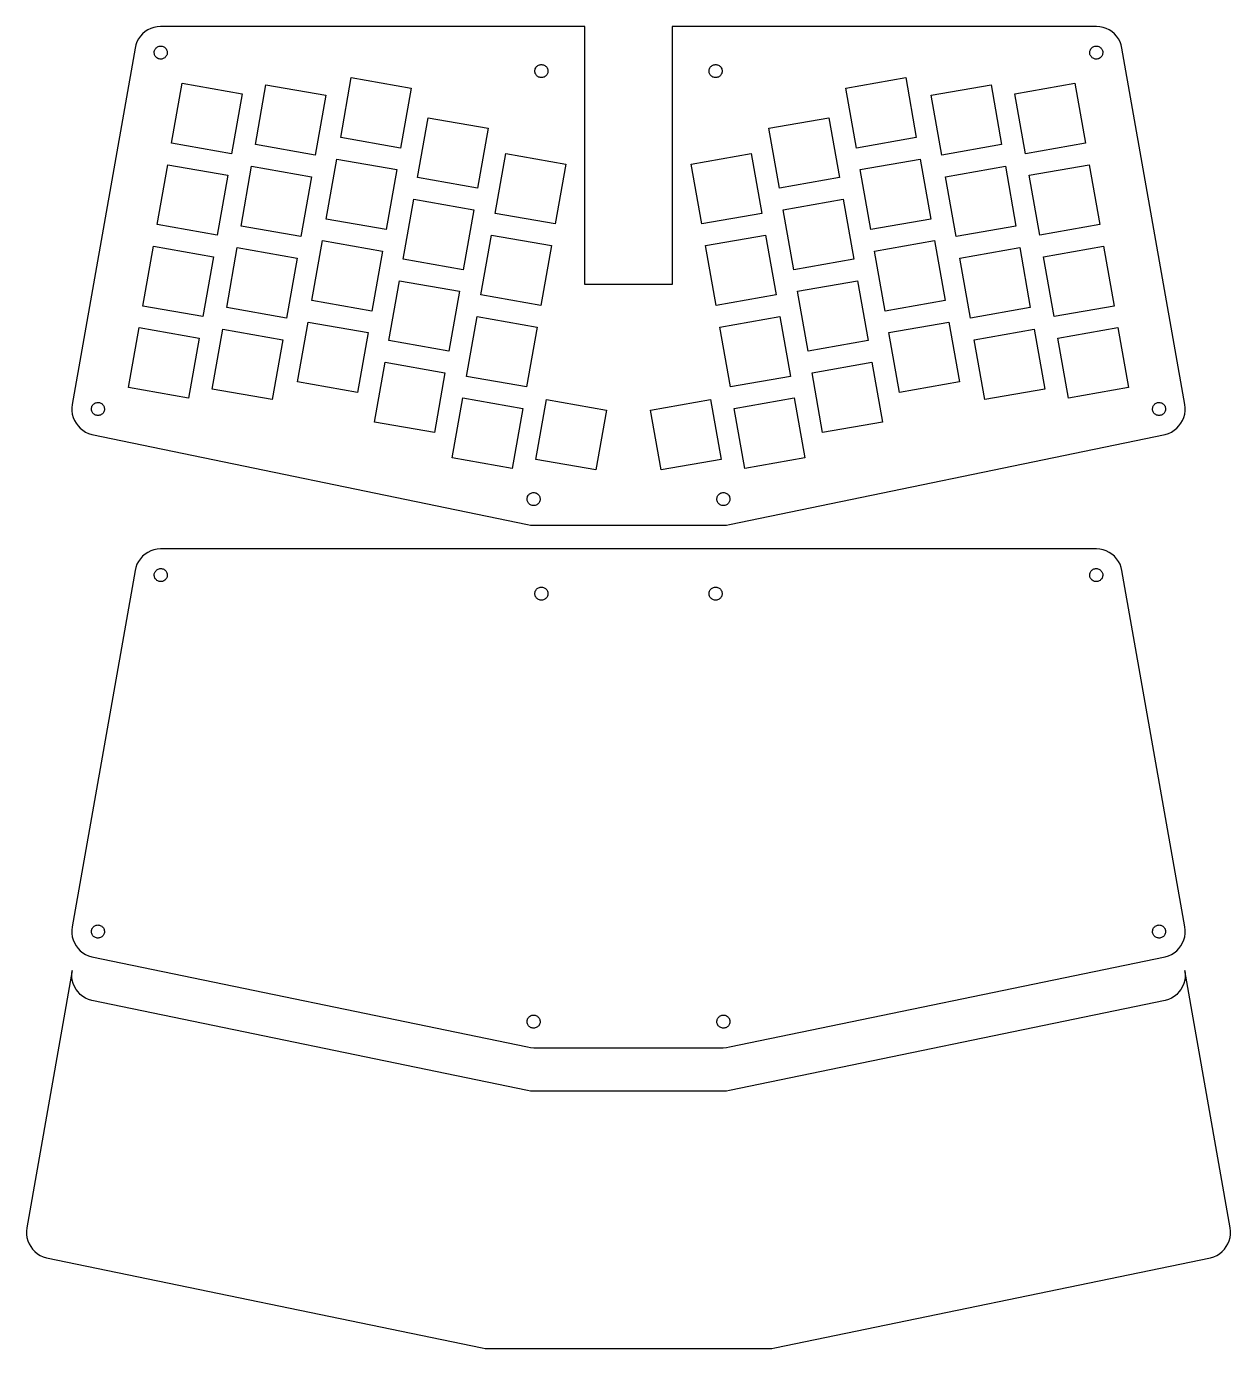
# Model space of a CAD drawing. Header units: metres. Extents: x -138 to 408, y -75 to 228.
# Drawn here: x -138.2 to 138.2, y -75.4 to 228.3 of the extents above; entities that cross this region are included whole.
import ezdxf

# ---------------------------------------------------------------- set-up
doc = ezdxf.new("R2010")
doc.units = ezdxf.units.M

msp = doc.modelspace()

# ---------------------------------------------------------------- linework, layer by layer
for p, q in [((-109.692, 227.803), (-110.37, 227.473)), ((-108.979, 228.046), (-109.692, 227.803)), ((-108.241, 228.198), (-108.979, 228.046)), ((-107.49, 228.256), (-108.241, 228.198)), ((-10, 228.256), (-107.49, 228.256)), ((-10, 169), (-10, 228.256)), ((107.49, 228.256), (10, 228.256)), ((10, 228.256), (10, 169)), ((108.241, 228.198), (107.49, 228.256)), ((108.979, 228.046), (108.241, 228.198)), ((109.692, 227.803), (108.979, 228.046)), ((110.37, 227.473), (109.692, 227.803)), ((-112.87, 224.735), (-113.138, 224.03)), ((-112.516, 225.4), (-112.87, 224.735)), ((-112.082, 226.016), (-112.516, 225.4)), ((-111.574, 226.572), (-112.082, 226.016)), ((-111, 227.061), (-111.574, 226.572)), ((-110.37, 227.473), (-111, 227.061)), ((111, 227.061), (110.37, 227.473)), ((111.574, 226.572), (111, 227.061)), ((112.082, 226.016), (111.574, 226.572)), ((112.516, 225.4), (112.082, 226.016)), ((112.87, 224.735), (112.516, 225.4)), ((113.138, 224.03), (112.87, 224.735)), ((-113.315, 223.298), (-127.747, 141.447)), ((-113.138, 224.03), (-113.315, 223.298)), ((-108.904, 222.329), (-108.883, 222.517)), ((-108.901, 222.141), (-108.904, 222.329)), ((-108.875, 221.955), (-108.901, 222.141)), ((-108.883, 222.517), (-108.839, 222.7)), ((-108.826, 221.773), (-108.875, 221.955)), ((-108.839, 222.7), (-108.772, 222.876)), ((-108.754, 221.599), (-108.826, 221.773)), ((-108.772, 222.876), (-108.684, 223.042)), ((-108.684, 223.042), (-108.575, 223.196)), ((-108.575, 223.196), (-108.448, 223.335)), ((-108.448, 223.335), (-108.304, 223.457)), ((-108.304, 223.457), (-108.147, 223.56)), ((-108.147, 223.56), (-107.978, 223.643)), ((-107.978, 223.643), (-107.799, 223.704)), ((-107.799, 223.704), (-107.615, 223.742)), ((-107.615, 223.742), (-107.427, 223.756)), ((-107.427, 223.756), (-107.239, 223.747)), ((-107.239, 223.747), (-107.053, 223.714)), ((-107.053, 223.714), (-106.873, 223.658)), ((-106.873, 223.658), (-106.702, 223.581)), ((-106.702, 223.581), (-106.541, 223.482)), ((-106.541, 223.482), (-106.394, 223.364)), ((-106.394, 223.364), (-106.264, 223.228)), ((-106.264, 223.228), (-106.151, 223.077)), ((-106.151, 223.077), (-106.058, 222.914)), ((-106.058, 222.914), (-105.986, 222.74)), ((-105.973, 221.813), (-106.04, 221.637)), ((-105.986, 222.74), (-105.937, 222.558)), ((-105.929, 221.996), (-105.973, 221.813)), ((-105.937, 222.558), (-105.91, 222.371)), ((-105.908, 222.183), (-105.929, 221.996)), ((-105.91, 222.371), (-105.908, 222.183)), ((105.908, 222.183), (105.91, 222.371)), ((105.929, 221.996), (105.908, 222.183)), ((105.91, 222.371), (105.937, 222.558)), ((105.973, 221.813), (105.929, 221.996)), ((105.937, 222.558), (105.986, 222.74)), ((106.04, 221.637), (105.973, 221.813)), ((105.986, 222.74), (106.058, 222.914)), ((106.058, 222.914), (106.151, 223.077)), ((106.151, 223.077), (106.264, 223.228)), ((106.264, 223.228), (106.394, 223.364)), ((106.394, 223.364), (106.541, 223.482)), ((106.541, 223.482), (106.702, 223.581)), ((106.702, 223.581), (106.873, 223.658)), ((106.873, 223.658), (107.053, 223.714)), ((107.053, 223.714), (107.239, 223.747)), ((107.239, 223.747), (107.427, 223.756)), ((107.427, 223.756), (107.615, 223.742)), ((107.615, 223.742), (107.799, 223.704)), ((107.799, 223.704), (107.978, 223.643)), ((107.978, 223.643), (108.147, 223.56)), ((108.147, 223.56), (108.304, 223.457)), ((108.304, 223.457), (108.448, 223.335)), ((108.448, 223.335), (108.575, 223.196)), ((108.575, 223.196), (108.684, 223.042)), ((108.684, 223.042), (108.772, 222.876)), ((108.826, 221.773), (108.754, 221.599)), ((108.772, 222.876), (108.839, 222.7)), ((108.875, 221.955), (108.826, 221.773)), ((108.839, 222.7), (108.883, 222.517)), ((108.901, 222.141), (108.875, 221.955)), ((108.883, 222.517), (108.904, 222.329)), ((108.904, 222.329), (108.901, 222.141)), ((113.315, 223.298), (113.138, 224.03)), ((127.747, 141.447), (113.315, 223.298)), ((-108.661, 221.435), (-108.754, 221.599)), ((-108.548, 221.284), (-108.661, 221.435)), ((-108.417, 221.148), (-108.548, 221.284)), ((-108.271, 221.03), (-108.417, 221.148)), ((-108.11, 220.932), (-108.271, 221.03)), ((-107.939, 220.854), (-108.11, 220.932)), ((-107.759, 220.798), (-107.939, 220.854)), ((-107.573, 220.766), (-107.759, 220.798)), ((-107.385, 220.756), (-107.573, 220.766)), ((-107.197, 220.771), (-107.385, 220.756)), ((-107.013, 220.809), (-107.197, 220.771)), ((-106.834, 220.869), (-107.013, 220.809)), ((-106.665, 220.952), (-106.834, 220.869)), ((-106.507, 221.055), (-106.665, 220.952)), ((-106.364, 221.177), (-106.507, 221.055)), ((-106.237, 221.316), (-106.364, 221.177)), ((-106.128, 221.47), (-106.237, 221.316)), ((-106.04, 221.637), (-106.128, 221.47)), ((-21.3947, 218.552), (-21.3145, 218.723)), ((-21.3145, 218.723), (-21.2135, 218.882)), ((-21.2135, 218.882), (-21.0934, 219.027)), ((-21.0934, 219.027), (-20.9561, 219.156)), ((-20.9561, 219.156), (-20.8037, 219.266)), ((-20.8037, 219.266), (-20.6387, 219.357)), ((-20.6387, 219.357), (-20.4635, 219.427)), ((-20.4635, 219.427), (-20.2811, 219.473)), ((-20.2811, 219.473), (-20.0942, 219.497)), ((-20.0942, 219.497), (-19.9058, 219.497)), ((-19.9058, 219.497), (-19.7189, 219.473)), ((-19.7189, 219.473), (-19.5365, 219.427)), ((-19.5365, 219.427), (-19.3613, 219.357)), ((-19.3613, 219.357), (-19.1963, 219.266)), ((-19.1963, 219.266), (-19.0439, 219.156)), ((-19.0439, 219.156), (-18.9065, 219.027)), ((-18.9065, 219.027), (-18.7865, 218.882)), ((-18.7865, 218.882), (-18.6855, 218.723)), ((-18.6855, 218.723), (-18.6053, 218.552)), ((18.6053, 218.552), (18.6855, 218.723)), ((18.6855, 218.723), (18.7865, 218.882)), ((18.7865, 218.882), (18.9065, 219.027)), ((18.9065, 219.027), (19.0439, 219.156)), ((19.0439, 219.156), (19.1963, 219.266)), ((19.1963, 219.266), (19.3613, 219.357)), ((19.3613, 219.357), (19.5365, 219.427)), ((19.5365, 219.427), (19.7189, 219.473)), ((19.7189, 219.473), (19.9058, 219.497)), ((19.9058, 219.497), (20.0942, 219.497)), ((20.0942, 219.497), (20.2811, 219.473)), ((20.2811, 219.473), (20.4635, 219.427)), ((20.4635, 219.427), (20.6387, 219.357)), ((20.6387, 219.357), (20.8037, 219.266)), ((20.8037, 219.266), (20.9561, 219.156)), ((20.9561, 219.156), (21.0934, 219.027)), ((21.0934, 219.027), (21.2135, 218.882)), ((21.2135, 218.882), (21.3145, 218.723)), ((21.3145, 218.723), (21.3947, 218.552)), ((106.128, 221.47), (106.04, 221.637)), ((106.237, 221.316), (106.128, 221.47)), ((106.364, 221.177), (106.237, 221.316)), ((106.507, 221.055), (106.364, 221.177)), ((106.665, 220.952), (106.507, 221.055)), ((106.834, 220.869), (106.665, 220.952)), ((107.013, 220.809), (106.834, 220.869)), ((107.197, 220.771), (107.013, 220.809)), ((107.385, 220.756), (107.197, 220.771)), ((107.573, 220.766), (107.385, 220.756)), ((107.759, 220.798), (107.573, 220.766)), ((107.939, 220.854), (107.759, 220.798)), ((108.11, 220.932), (107.939, 220.854)), ((108.271, 221.03), (108.11, 220.932)), ((108.417, 221.148), (108.271, 221.03)), ((108.548, 221.284), (108.417, 221.148)), ((108.661, 221.435), (108.548, 221.284)), ((108.754, 221.599), (108.661, 221.435)), ((-66.0945, 202.744), (-63.6687, 216.502)), ((-63.6687, 216.502), (-49.9109, 214.076)), ((-21.5, 218), (-21.4882, 218.188)), ((-21.4882, 217.812), (-21.5, 218)), ((-21.4882, 218.188), (-21.4529, 218.373)), ((-21.4529, 217.627), (-21.4882, 217.812)), ((-21.4529, 218.373), (-21.3947, 218.552)), ((-21.3947, 217.448), (-21.4529, 217.627)), ((-21.3145, 217.277), (-21.3947, 217.448)), ((-21.2135, 217.118), (-21.3145, 217.277)), ((-21.0934, 216.973), (-21.2135, 217.118)), ((-20.9561, 216.844), (-21.0934, 216.973)), ((-20.8037, 216.734), (-20.9561, 216.844)), ((-20.6387, 216.643), (-20.8037, 216.734)), ((-20.4635, 216.573), (-20.6387, 216.643)), ((-20.2811, 216.527), (-20.4635, 216.573)), ((-20.0942, 216.503), (-20.2811, 216.527)), ((-19.9058, 216.503), (-20.0942, 216.503)), ((-19.7189, 216.527), (-19.9058, 216.503)), ((-19.5365, 216.573), (-19.7189, 216.527)), ((-19.3613, 216.643), (-19.5365, 216.573)), ((-19.1963, 216.734), (-19.3613, 216.643)), ((-19.0439, 216.844), (-19.1963, 216.734)), ((-18.9065, 216.973), (-19.0439, 216.844)), ((-18.7865, 217.118), (-18.9065, 216.973)), ((-18.6855, 217.277), (-18.7865, 217.118)), ((-18.6053, 217.448), (-18.6855, 217.277)), ((-18.6053, 218.552), (-18.5471, 218.373)), ((-18.5471, 217.627), (-18.6053, 217.448)), ((-18.5471, 218.373), (-18.5118, 218.188)), ((-18.5118, 217.812), (-18.5471, 217.627)), ((-18.5118, 218.188), (-18.5, 218)), ((-18.5, 218), (-18.5118, 217.812)), ((18.5, 218), (18.5118, 218.188)), ((18.5118, 217.812), (18.5, 218)), ((18.5118, 218.188), (18.5471, 218.373)), ((18.5471, 217.627), (18.5118, 217.812)), ((18.5471, 218.373), (18.6053, 218.552)), ((18.6053, 217.448), (18.5471, 217.627)), ((18.6855, 217.277), (18.6053, 217.448)), ((18.7865, 217.118), (18.6855, 217.277)), ((18.9065, 216.973), (18.7865, 217.118)), ((19.0439, 216.844), (18.9065, 216.973)), ((19.1963, 216.734), (19.0439, 216.844)), ((19.3613, 216.643), (19.1963, 216.734)), ((19.5365, 216.573), (19.3613, 216.643)), ((19.7189, 216.527), (19.5365, 216.573)), ((19.9058, 216.503), (19.7189, 216.527)), ((20.0942, 216.503), (19.9058, 216.503)), ((20.2811, 216.527), (20.0942, 216.503)), ((20.4635, 216.573), (20.2811, 216.527)), ((20.6387, 216.643), (20.4635, 216.573)), ((20.8037, 216.734), (20.6387, 216.643)), ((20.9561, 216.844), (20.8037, 216.734)), ((21.0934, 216.973), (20.9561, 216.844)), ((21.2135, 217.118), (21.0934, 216.973)), ((21.3145, 217.277), (21.2135, 217.118)), ((21.3947, 217.448), (21.3145, 217.277)), ((21.3947, 218.552), (21.4529, 218.373)), ((21.4529, 217.627), (21.3947, 217.448)), ((21.4529, 218.373), (21.4882, 218.188)), ((21.4882, 217.812), (21.4529, 217.627)), ((21.4882, 218.188), (21.5, 218)), ((21.5, 218), (21.4882, 217.812)), ((49.9109, 214.076), (63.6687, 216.502)), ((63.6687, 216.502), (66.0945, 202.744)), ((-104.906, 201.464), (-102.481, 215.222)), ((-102.481, 215.222), (-88.7228, 212.796)), ((-88.7228, 212.796), (-91.1487, 199.038)), ((-85.6741, 201.119), (-83.2483, 214.877)), ((-83.2483, 214.877), (-69.4905, 212.451)), ((-49.9109, 214.076), (-52.3368, 200.318)), ((52.3368, 200.318), (49.9109, 214.076)), ((69.4905, 212.451), (83.2483, 214.877)), ((83.2483, 214.877), (85.6741, 201.119)), ((88.7228, 212.796), (102.481, 215.222)), ((91.1487, 199.038), (88.7228, 212.796)), ((102.481, 215.222), (104.906, 201.464)), ((-69.4905, 212.451), (-71.9164, 198.694)), ((71.9164, 198.694), (69.4905, 212.451)), ((-48.4251, 193.536), (-45.9992, 207.294)), ((-45.9992, 207.294), (-32.2415, 204.868)), ((32.2415, 204.868), (45.9992, 207.294)), ((45.9992, 207.294), (48.4251, 193.536)), ((-32.2415, 204.868), (-34.6673, 191.11)), ((34.6673, 191.11), (32.2415, 204.868)), ((-91.1487, 199.038), (-104.906, 201.464)), ((-71.9164, 198.694), (-85.6741, 201.119)), ((-52.3368, 200.318), (-66.0945, 202.744)), ((66.0945, 202.744), (52.3368, 200.318)), ((85.6741, 201.119), (71.9164, 198.694)), ((104.906, 201.464), (91.1487, 199.038)), ((-69.3938, 184.033), (-66.968, 197.791)), ((-66.968, 197.791), (-53.2103, 195.365)), ((-30.582, 185.313), (-28.1561, 199.07)), ((-28.1561, 199.07), (-14.3984, 196.644)), ((14.3984, 196.644), (28.1561, 199.07)), ((28.1561, 199.07), (30.582, 185.313)), ((53.2103, 195.365), (66.968, 197.791)), ((66.968, 197.791), (69.3938, 184.033)), ((-108.206, 182.753), (-105.78, 196.511)), ((-105.78, 196.511), (-92.0221, 194.085)), ((-88.9734, 182.408), (-86.5476, 196.166)), ((-86.5476, 196.166), (-72.7898, 193.74)), ((-53.2103, 195.365), (-55.6361, 181.607)), ((-14.3984, 196.644), (-16.8242, 182.887)), ((16.8242, 182.887), (14.3984, 196.644)), ((55.6361, 181.607), (53.2103, 195.365)), ((72.7898, 193.74), (86.5476, 196.166)), ((86.5476, 196.166), (88.9734, 182.408)), ((92.0221, 194.085), (105.78, 196.511)), ((105.78, 196.511), (108.206, 182.753)), ((-92.0221, 194.085), (-94.448, 180.327)), ((-72.7898, 193.74), (-75.2157, 179.982)), ((-34.6673, 191.11), (-48.4251, 193.536)), ((48.4251, 193.536), (34.6673, 191.11)), ((75.2157, 179.982), (72.7898, 193.74)), ((94.448, 180.327), (92.0221, 194.085)), ((-51.7244, 174.825), (-49.2985, 188.582)), ((-49.2985, 188.582), (-35.5408, 186.156)), ((35.5408, 186.156), (49.2985, 188.582)), ((49.2985, 188.582), (51.7244, 174.825)), ((-35.5408, 186.156), (-37.9667, 172.399)), ((-16.8242, 182.887), (-30.582, 185.313)), ((30.582, 185.313), (16.8242, 182.887)), ((37.9667, 172.399), (35.5408, 186.156)), ((-94.448, 180.327), (-108.206, 182.753)), ((-75.2157, 179.982), (-88.9734, 182.408)), ((-55.6361, 181.607), (-69.3938, 184.033)), ((69.3938, 184.033), (55.6361, 181.607)), ((88.9734, 182.408), (75.2157, 179.982)), ((108.206, 182.753), (94.448, 180.327)), ((-33.8813, 166.601), (-31.4554, 180.359)), ((-31.4554, 180.359), (-17.6977, 177.933)), ((17.6977, 177.933), (31.4554, 180.359)), ((31.4554, 180.359), (33.8813, 166.601)), ((-111.505, 164.042), (-109.079, 177.799)), ((-109.079, 177.799), (-95.3214, 175.373)), ((-92.2728, 163.697), (-89.8469, 177.454)), ((-89.8469, 177.454), (-76.0892, 175.029)), ((-72.6932, 165.321), (-70.2673, 179.079)), ((-70.2673, 179.079), (-56.5096, 176.653)), ((-56.5096, 176.653), (-58.9354, 162.896)), ((-17.6977, 177.933), (-20.1236, 164.175)), ((20.1236, 164.175), (17.6977, 177.933)), ((56.5096, 176.653), (70.2673, 179.079)), ((58.9354, 162.896), (56.5096, 176.653)), ((70.2673, 179.079), (72.6932, 165.321)), ((76.0892, 175.029), (89.8469, 177.454)), ((89.8469, 177.454), (92.2728, 163.697)), ((95.3214, 175.373), (109.079, 177.799)), ((109.079, 177.799), (111.505, 164.042)), ((-95.3214, 175.373), (-97.7473, 161.616)), ((-76.0892, 175.029), (-78.515, 161.271)), ((-37.9667, 172.399), (-51.7244, 174.825)), ((51.7244, 174.825), (37.9667, 172.399)), ((78.515, 161.271), (76.0892, 175.029)), ((97.7473, 161.616), (95.3214, 175.373)), ((-55.0237, 156.113), (-52.5978, 169.871)), ((-52.5978, 169.871), (-38.8401, 167.445)), ((-38.8401, 167.445), (-41.266, 153.687)), ((10, 169), (-10, 169)), ((38.8401, 167.445), (52.5978, 169.871)), ((41.266, 153.687), (38.8401, 167.445)), ((52.5978, 169.871), (55.0237, 156.113)), ((-97.7473, 161.616), (-111.505, 164.042)), ((-58.9354, 162.896), (-72.6932, 165.321)), ((-20.1236, 164.175), (-33.8813, 166.601)), ((33.8813, 166.601), (20.1236, 164.175)), ((72.6932, 165.321), (58.9354, 162.896)), ((111.505, 164.042), (97.7473, 161.616)), ((-78.515, 161.271), (-92.2728, 163.697)), ((-37.1806, 147.89), (-34.7547, 161.648)), ((-34.7547, 161.648), (-20.997, 159.222)), ((20.997, 159.222), (34.7547, 161.648)), ((34.7547, 161.648), (37.1806, 147.89)), ((92.2728, 163.697), (78.515, 161.271)), ((-114.804, 145.33), (-112.378, 159.088)), ((-112.378, 159.088), (-98.6208, 156.662)), ((-95.5721, 144.985), (-93.1462, 158.743)), ((-93.1462, 158.743), (-79.3885, 156.317)), ((-75.9925, 146.61), (-73.5666, 160.368)), ((-73.5666, 160.368), (-59.8089, 157.942)), ((-59.8089, 157.942), (-62.2347, 144.184)), ((-20.997, 159.222), (-23.4229, 145.464)), ((23.4229, 145.464), (20.997, 159.222)), ((59.8089, 157.942), (73.5666, 160.368)), ((62.2347, 144.184), (59.8089, 157.942)), ((73.5666, 160.368), (75.9925, 146.61)), ((79.3885, 156.317), (93.1462, 158.743)), ((93.1462, 158.743), (95.5721, 144.985)), ((98.6208, 156.662), (112.378, 159.088)), ((112.378, 159.088), (114.804, 145.33)), ((-98.6208, 156.662), (-101.047, 142.904)), ((-79.3885, 156.317), (-81.8143, 142.56)), ((-41.266, 153.687), (-55.0237, 156.113)), ((55.0237, 156.113), (41.266, 153.687)), ((81.8143, 142.56), (79.3885, 156.317)), ((101.047, 142.904), (98.6208, 156.662)), ((-58.323, 137.402), (-55.8972, 151.16)), ((-55.8972, 151.16), (-42.1394, 148.734)), ((42.1394, 148.734), (55.8972, 151.16)), ((55.8972, 151.16), (58.323, 137.402)), ((-62.2347, 144.184), (-75.9925, 146.61)), ((-42.1394, 148.734), (-44.5653, 134.976)), ((-23.4229, 145.464), (-37.1806, 147.89)), ((37.1806, 147.89), (23.4229, 145.464)), ((44.5653, 134.976), (42.1394, 148.734)), ((75.9925, 146.61), (62.2347, 144.184)), ((-101.047, 142.904), (-114.804, 145.33)), ((-81.8143, 142.56), (-95.5721, 144.985)), ((-40.4799, 129.179), (-38.054, 142.936)), ((-38.054, 142.936), (-24.2963, 140.51)), ((24.2963, 140.51), (38.054, 142.936)), ((38.054, 142.936), (40.4799, 129.179)), ((95.5721, 144.985), (81.8143, 142.56)), ((114.804, 145.33), (101.047, 142.904)), ((-127.747, 141.447), (-127.831, 140.698)), ((-127.831, 140.698), (-127.821, 139.945)), ((-127.821, 139.945), (-127.716, 139.198)), ((-123.337, 140.478), (-123.316, 140.665)), ((-123.334, 140.29), (-123.337, 140.478)), ((-123.308, 140.103), (-123.334, 140.29)), ((-123.316, 140.665), (-123.271, 140.848)), ((-123.258, 139.922), (-123.308, 140.103)), ((-123.271, 140.848), (-123.205, 141.025)), ((-123.187, 139.747), (-123.258, 139.922)), ((-123.205, 141.025), (-123.116, 141.191)), ((-123.094, 139.584), (-123.187, 139.747)), ((-123.116, 141.191), (-123.007, 141.345)), ((-123.007, 141.345), (-122.88, 141.484)), ((-122.88, 141.484), (-122.737, 141.606)), ((-122.737, 141.606), (-122.579, 141.709)), ((-122.579, 141.709), (-122.41, 141.792)), ((-122.41, 141.792), (-122.232, 141.852)), ((-122.232, 141.852), (-122.047, 141.89)), ((-122.047, 141.89), (-121.859, 141.905)), ((-121.859, 141.905), (-121.671, 141.896)), ((-121.671, 141.896), (-121.486, 141.863)), ((-121.486, 141.863), (-121.306, 141.807)), ((-121.306, 141.807), (-121.134, 141.729)), ((-121.134, 141.729), (-120.974, 141.631)), ((-120.974, 141.631), (-120.827, 141.513)), ((-120.827, 141.513), (-120.696, 141.377)), ((-120.696, 141.377), (-120.583, 141.226)), ((-120.583, 141.226), (-120.49, 141.062)), ((-120.472, 139.785), (-120.561, 139.619)), ((-120.49, 141.062), (-120.419, 140.888)), ((-120.406, 139.961), (-120.472, 139.785)), ((-120.419, 140.888), (-120.369, 140.707)), ((-120.361, 140.144), (-120.406, 139.961)), ((-120.369, 140.707), (-120.343, 140.52)), ((-120.34, 140.332), (-120.361, 140.144)), ((-120.343, 140.52), (-120.34, 140.332)), ((-24.2963, 140.51), (-26.7222, 126.753)), ((-21.2476, 128.834), (-18.8218, 142.591)), ((-18.8218, 142.591), (-5.06401, 140.166)), ((-5.06401, 140.166), (-7.48987, 126.408)), ((5.06401, 140.166), (18.8218, 142.591)), ((7.48987, 126.408), (5.06401, 140.166)), ((18.8218, 142.591), (21.2476, 128.834)), ((26.7222, 126.753), (24.2963, 140.51)), ((120.34, 140.332), (120.343, 140.52)), ((120.361, 140.144), (120.34, 140.332)), ((120.343, 140.52), (120.369, 140.707)), ((120.406, 139.961), (120.361, 140.144)), ((120.369, 140.707), (120.419, 140.888)), ((120.472, 139.785), (120.406, 139.961)), ((120.419, 140.888), (120.49, 141.062)), ((120.561, 139.619), (120.472, 139.785)), ((120.49, 141.062), (120.583, 141.226)), ((120.583, 141.226), (120.696, 141.377)), ((120.696, 141.377), (120.827, 141.513)), ((120.827, 141.513), (120.974, 141.631)), ((120.974, 141.631), (121.134, 141.729)), ((121.134, 141.729), (121.306, 141.807)), ((121.306, 141.807), (121.486, 141.863)), ((121.486, 141.863), (121.671, 141.896)), ((121.671, 141.896), (121.859, 141.905)), ((121.859, 141.905), (122.047, 141.89)), ((122.047, 141.89), (122.232, 141.852)), ((122.232, 141.852), (122.41, 141.792)), ((122.41, 141.792), (122.579, 141.709)), ((122.579, 141.709), (122.737, 141.606)), ((122.737, 141.606), (122.88, 141.484)), ((122.88, 141.484), (123.007, 141.345)), ((123.007, 141.345), (123.116, 141.191)), ((123.187, 139.747), (123.094, 139.584)), ((123.116, 141.191), (123.205, 141.025)), ((123.258, 139.922), (123.187, 139.747)), ((123.205, 141.025), (123.271, 140.848)), ((123.308, 140.103), (123.258, 139.922)), ((123.271, 140.848), (123.316, 140.665)), ((123.334, 140.29), (123.308, 140.103)), ((123.316, 140.665), (123.337, 140.478)), ((123.337, 140.478), (123.334, 140.29)), ((127.716, 139.198), (127.821, 139.945)), ((127.831, 140.698), (127.747, 141.447)), ((127.821, 139.945), (127.831, 140.698)), ((-127.716, 139.198), (-127.518, 138.471)), ((-127.518, 138.471), (-127.231, 137.775)), ((-127.231, 137.775), (-126.859, 137.12)), ((-126.859, 137.12), (-126.408, 136.516)), ((-122.981, 139.433), (-123.094, 139.584)), ((-122.85, 139.297), (-122.981, 139.433)), ((-122.703, 139.179), (-122.85, 139.297)), ((-122.543, 139.08), (-122.703, 139.179)), ((-122.371, 139.003), (-122.543, 139.08)), ((-122.191, 138.947), (-122.371, 139.003)), ((-122.006, 138.914), (-122.191, 138.947)), ((-121.818, 138.905), (-122.006, 138.914)), ((-121.63, 138.92), (-121.818, 138.905)), ((-121.445, 138.957), (-121.63, 138.92)), ((-121.267, 139.018), (-121.445, 138.957)), ((-121.098, 139.101), (-121.267, 139.018)), ((-120.94, 139.204), (-121.098, 139.101)), ((-120.796, 139.326), (-120.94, 139.204)), ((-120.669, 139.465), (-120.796, 139.326)), ((-120.561, 139.619), (-120.669, 139.465)), ((-44.5653, 134.976), (-58.323, 137.402)), ((58.323, 137.402), (44.5653, 134.976)), ((120.669, 139.465), (120.561, 139.619)), ((120.796, 139.326), (120.669, 139.465)), ((120.94, 139.204), (120.796, 139.326)), ((121.098, 139.101), (120.94, 139.204)), ((121.267, 139.018), (121.098, 139.101)), ((121.445, 138.957), (121.267, 139.018)), ((121.63, 138.92), (121.445, 138.957)), ((121.818, 138.905), (121.63, 138.92)), ((122.006, 138.914), (121.818, 138.905)), ((122.191, 138.947), (122.006, 138.914)), ((122.371, 139.003), (122.191, 138.947)), ((122.543, 139.08), (122.371, 139.003)), ((122.703, 139.179), (122.543, 139.08)), ((122.85, 139.297), (122.703, 139.179)), ((122.981, 139.433), (122.85, 139.297)), ((123.094, 139.584), (122.981, 139.433)), ((126.408, 136.516), (126.859, 137.12)), ((126.859, 137.12), (127.231, 137.775)), ((127.231, 137.775), (127.518, 138.471)), ((127.518, 138.471), (127.716, 139.198)), ((-126.408, 136.516), (-125.884, 135.974)), ((-125.884, 135.974), (-125.297, 135.502)), ((-125.297, 135.502), (-124.655, 135.107)), ((-124.655, 135.107), (-123.969, 134.796)), ((-123.969, 134.796), (-123.249, 134.573)), ((-123.249, 134.573), (-23.2077, 113.887)), ((23.2077, 113.887), (123.249, 134.573)), ((123.249, 134.573), (123.969, 134.796)), ((123.969, 134.796), (124.655, 135.107)), ((124.655, 135.107), (125.297, 135.502)), ((125.297, 135.502), (125.884, 135.974)), ((125.884, 135.974), (126.408, 136.516)), ((-26.7222, 126.753), (-40.4799, 129.179)), ((-7.48987, 126.408), (-21.2476, 128.834)), ((21.2476, 128.834), (7.48987, 126.408)), ((40.4799, 129.179), (26.7222, 126.753)), ((-23.295, 119.792), (-23.274, 119.979)), ((-23.2924, 119.604), (-23.295, 119.792)), ((-23.2662, 119.417), (-23.2924, 119.604)), ((-23.274, 119.979), (-23.2297, 120.162)), ((-23.2168, 119.235), (-23.2662, 119.417)), ((-23.2297, 120.162), (-23.1628, 120.338)), ((-23.145, 119.061), (-23.2168, 119.235)), ((-23.1628, 120.338), (-23.0744, 120.505)), ((-23.052, 118.897), (-23.145, 119.061)), ((-23.0744, 120.505), (-22.9658, 120.658)), ((-22.9391, 118.746), (-23.052, 118.897)), ((-22.9658, 120.658), (-22.8388, 120.798)), ((-22.8083, 118.611), (-22.9391, 118.746)), ((-22.8388, 120.798), (-22.6954, 120.92)), ((-22.6615, 118.493), (-22.8083, 118.611)), ((-22.6954, 120.92), (-22.5377, 121.023)), ((-22.501, 118.394), (-22.6615, 118.493)), ((-22.5377, 121.023), (-22.3684, 121.105)), ((-22.3684, 121.105), (-22.1901, 121.166)), ((-22.1901, 121.166), (-22.0056, 121.204)), ((-22.0056, 121.204), (-21.8178, 121.218)), ((-21.8178, 121.218), (-21.6296, 121.209)), ((-21.6296, 121.209), (-21.4441, 121.177)), ((-21.4441, 121.177), (-21.2642, 121.121)), ((-21.2642, 121.121), (-21.0926, 121.043)), ((-21.0559, 118.414), (-21.2252, 118.332)), ((-21.0926, 121.043), (-20.9322, 120.944)), ((-20.8983, 118.518), (-21.0559, 118.414)), ((-20.9322, 120.944), (-20.7854, 120.826)), ((-20.7548, 118.64), (-20.8983, 118.518)), ((-20.7854, 120.826), (-20.6545, 120.691)), ((-20.6278, 118.779), (-20.7548, 118.64)), ((-20.6545, 120.691), (-20.5417, 120.54)), ((-20.5192, 118.933), (-20.6278, 118.779)), ((-20.5417, 120.54), (-20.4486, 120.376)), ((-20.4308, 119.099), (-20.5192, 118.933)), ((-20.4486, 120.376), (-20.3768, 120.202)), ((-20.3639, 119.275), (-20.4308, 119.099)), ((-20.3768, 120.202), (-20.3275, 120.02)), ((-20.3196, 119.458), (-20.3639, 119.275)), ((-20.3275, 120.02), (-20.3012, 119.834)), ((-20.2986, 119.645), (-20.3196, 119.458)), ((-20.3012, 119.834), (-20.2986, 119.645)), ((20.2986, 119.645), (20.3012, 119.834)), ((20.3196, 119.458), (20.2986, 119.645)), ((20.3012, 119.834), (20.3275, 120.02)), ((20.3639, 119.275), (20.3196, 119.458)), ((20.3275, 120.02), (20.3768, 120.202)), ((20.4308, 119.099), (20.3639, 119.275)), ((20.3768, 120.202), (20.4486, 120.376)), ((20.5192, 118.933), (20.4308, 119.099)), ((20.4486, 120.376), (20.5417, 120.54)), ((20.6278, 118.779), (20.5192, 118.933)), ((20.5417, 120.54), (20.6545, 120.691)), ((20.7548, 118.64), (20.6278, 118.779)), ((20.6545, 120.691), (20.7854, 120.826)), ((20.8983, 118.518), (20.7548, 118.64)), ((20.7854, 120.826), (20.9322, 120.944)), ((21.0559, 118.414), (20.8983, 118.518)), ((20.9322, 120.944), (21.0926, 121.043)), ((21.2252, 118.332), (21.0559, 118.414)), ((21.0926, 121.043), (21.2642, 121.121)), ((21.2642, 121.121), (21.4441, 121.177)), ((21.4441, 121.177), (21.6296, 121.209)), ((21.6296, 121.209), (21.8178, 121.218)), ((21.8178, 121.218), (22.0056, 121.204)), ((22.0056, 121.204), (22.1901, 121.166)), ((22.1901, 121.166), (22.3684, 121.105)), ((22.3684, 121.105), (22.5377, 121.023)), ((22.6615, 118.493), (22.501, 118.394)), ((22.5377, 121.023), (22.6954, 120.92)), ((22.8083, 118.611), (22.6615, 118.493)), ((22.6954, 120.92), (22.8388, 120.798)), ((22.9391, 118.746), (22.8083, 118.611)), ((22.8388, 120.798), (22.9658, 120.658)), ((23.052, 118.897), (22.9391, 118.746)), ((22.9658, 120.658), (23.0744, 120.505)), ((23.145, 119.061), (23.052, 118.897)), ((23.0744, 120.505), (23.1628, 120.338)), ((23.2168, 119.235), (23.145, 119.061)), ((23.1628, 120.338), (23.2297, 120.162)), ((23.2662, 119.417), (23.2168, 119.235)), ((23.2297, 120.162), (23.274, 119.979)), ((23.2924, 119.604), (23.2662, 119.417)), ((23.274, 119.979), (23.295, 119.792)), ((23.295, 119.792), (23.2924, 119.604)), ((-22.3295, 118.316), (-22.501, 118.394)), ((-22.1495, 118.261), (-22.3295, 118.316)), ((-21.964, 118.228), (-22.1495, 118.261)), ((-21.7759, 118.219), (-21.964, 118.228)), ((-21.5881, 118.233), (-21.7759, 118.219)), ((-21.4035, 118.271), (-21.5881, 118.233)), ((-21.2252, 118.332), (-21.4035, 118.271)), ((21.4035, 118.271), (21.2252, 118.332)), ((21.5881, 118.233), (21.4035, 118.271)), ((21.7759, 118.219), (21.5881, 118.233)), ((21.964, 118.228), (21.7759, 118.219)), ((22.1495, 118.261), (21.964, 118.228)), ((22.3295, 118.316), (22.1495, 118.261)), ((22.501, 118.394), (22.3295, 118.316)), ((-23.2077, 113.887), (-22.4656, 113.756)), ((-22.4656, 113.756), (-21.713, 113.719)), ((-21.713, 113.719), (21.713, 113.719)), ((21.713, 113.719), (22.4656, 113.756)), ((22.4656, 113.756), (23.2077, 113.887)), ((-111.574, 106.572), (-112.082, 106.016)), ((-111, 107.061), (-111.574, 106.572)), ((-110.37, 107.473), (-111, 107.061)), ((-109.692, 107.803), (-110.37, 107.473)), ((-108.979, 108.046), (-109.692, 107.803)), ((-108.241, 108.198), (-108.979, 108.046)), ((-107.49, 108.256), (-108.241, 108.198)), ((107.49, 108.256), (-107.49, 108.256)), ((108.241, 108.198), (107.49, 108.256)), ((108.979, 108.046), (108.241, 108.198)), ((109.692, 107.803), (108.979, 108.046)), ((110.37, 107.473), (109.692, 107.803)), ((111, 107.061), (110.37, 107.473)), ((111.574, 106.572), (111, 107.061)), ((112.082, 106.016), (111.574, 106.572)), ((-113.315, 103.298), (-127.747, 21.4468)), ((-113.138, 104.03), (-113.315, 103.298)), ((-112.87, 104.735), (-113.138, 104.03)), ((-112.516, 105.4), (-112.87, 104.735)), ((-112.082, 106.016), (-112.516, 105.4)), ((-108.575, 103.196), (-108.448, 103.335)), ((-108.448, 103.335), (-108.304, 103.457)), ((-108.304, 103.457), (-108.147, 103.56)), ((-108.147, 103.56), (-107.978, 103.643)), ((-107.978, 103.643), (-107.799, 103.704)), ((-107.799, 103.704), (-107.615, 103.742)), ((-107.615, 103.742), (-107.427, 103.756)), ((-107.427, 103.756), (-107.239, 103.747)), ((-107.239, 103.747), (-107.053, 103.714)), ((-107.053, 103.714), (-106.873, 103.658)), ((-106.873, 103.658), (-106.702, 103.581)), ((-106.702, 103.581), (-106.541, 103.482)), ((-106.541, 103.482), (-106.394, 103.364)), ((-106.394, 103.364), (-106.264, 103.228)), ((106.264, 103.228), (106.394, 103.364)), ((106.394, 103.364), (106.541, 103.482)), ((106.541, 103.482), (106.702, 103.581)), ((106.702, 103.581), (106.873, 103.658)), ((106.873, 103.658), (107.053, 103.714)), ((107.053, 103.714), (107.239, 103.747)), ((107.239, 103.747), (107.427, 103.756)), ((107.427, 103.756), (107.615, 103.742)), ((107.615, 103.742), (107.799, 103.704)), ((107.799, 103.704), (107.978, 103.643)), ((107.978, 103.643), (108.147, 103.56)), ((108.147, 103.56), (108.304, 103.457)), ((108.304, 103.457), (108.448, 103.335)), ((108.448, 103.335), (108.575, 103.196)), ((112.516, 105.4), (112.082, 106.016)), ((112.87, 104.735), (112.516, 105.4)), ((113.138, 104.03), (112.87, 104.735)), ((113.315, 103.298), (113.138, 104.03)), ((127.747, 21.4468), (113.315, 103.298)), ((-108.904, 102.329), (-108.883, 102.517)), ((-108.901, 102.141), (-108.904, 102.329)), ((-108.875, 101.955), (-108.901, 102.141)), ((-108.883, 102.517), (-108.839, 102.7)), ((-108.826, 101.773), (-108.875, 101.955)), ((-108.839, 102.7), (-108.772, 102.876)), ((-108.754, 101.599), (-108.826, 101.773)), ((-108.772, 102.876), (-108.684, 103.042)), ((-108.661, 101.435), (-108.754, 101.599)), ((-108.684, 103.042), (-108.575, 103.196)), ((-108.548, 101.284), (-108.661, 101.435)), ((-108.417, 101.148), (-108.548, 101.284)), ((-108.271, 101.03), (-108.417, 101.148)), ((-108.11, 100.932), (-108.271, 101.03)), ((-107.939, 100.854), (-108.11, 100.932)), ((-107.759, 100.798), (-107.939, 100.854)), ((-107.573, 100.766), (-107.759, 100.798)), ((-107.385, 100.756), (-107.573, 100.766)), ((-107.197, 100.771), (-107.385, 100.756)), ((-107.013, 100.809), (-107.197, 100.771)), ((-106.834, 100.869), (-107.013, 100.809)), ((-106.665, 100.952), (-106.834, 100.869)), ((-106.507, 101.055), (-106.665, 100.952)), ((-106.364, 101.177), (-106.507, 101.055)), ((-106.237, 101.316), (-106.364, 101.177)), ((-106.264, 103.228), (-106.151, 103.077)), ((-106.128, 101.47), (-106.237, 101.316)), ((-106.151, 103.077), (-106.058, 102.914)), ((-106.04, 101.637), (-106.128, 101.47)), ((-106.058, 102.914), (-105.986, 102.74)), ((-105.973, 101.813), (-106.04, 101.637)), ((-105.986, 102.74), (-105.937, 102.558)), ((-105.929, 101.996), (-105.973, 101.813)), ((-105.937, 102.558), (-105.91, 102.371)), ((-105.908, 102.183), (-105.929, 101.996)), ((-105.91, 102.371), (-105.908, 102.183)), ((105.908, 102.183), (105.91, 102.371)), ((105.929, 101.996), (105.908, 102.183)), ((105.91, 102.371), (105.937, 102.558)), ((105.973, 101.813), (105.929, 101.996)), ((105.937, 102.558), (105.986, 102.74)), ((106.04, 101.637), (105.973, 101.813)), ((105.986, 102.74), (106.058, 102.914)), ((106.128, 101.47), (106.04, 101.637)), ((106.058, 102.914), (106.151, 103.077)), ((106.237, 101.316), (106.128, 101.47)), ((106.151, 103.077), (106.264, 103.228)), ((106.364, 101.177), (106.237, 101.316)), ((106.507, 101.055), (106.364, 101.177)), ((106.665, 100.952), (106.507, 101.055)), ((106.834, 100.869), (106.665, 100.952)), ((107.013, 100.809), (106.834, 100.869)), ((107.197, 100.771), (107.013, 100.809)), ((107.385, 100.756), (107.197, 100.771)), ((107.573, 100.766), (107.385, 100.756)), ((107.759, 100.798), (107.573, 100.766)), ((107.939, 100.854), (107.759, 100.798)), ((108.11, 100.932), (107.939, 100.854)), ((108.271, 101.03), (108.11, 100.932)), ((108.417, 101.148), (108.271, 101.03)), ((108.548, 101.284), (108.417, 101.148)), ((108.661, 101.435), (108.548, 101.284)), ((108.575, 103.196), (108.684, 103.042)), ((108.754, 101.599), (108.661, 101.435)), ((108.684, 103.042), (108.772, 102.876)), ((108.826, 101.773), (108.754, 101.599)), ((108.772, 102.876), (108.839, 102.7)), ((108.875, 101.955), (108.826, 101.773)), ((108.839, 102.7), (108.883, 102.517)), ((108.901, 102.141), (108.875, 101.955)), ((108.883, 102.517), (108.904, 102.329)), ((108.904, 102.329), (108.901, 102.141)), ((-21.5, 98), (-21.4882, 98.188)), ((-21.4882, 97.812), (-21.5, 98)), ((-21.4882, 98.188), (-21.4529, 98.373)), ((-21.4529, 97.627), (-21.4882, 97.812)), ((-21.4529, 98.373), (-21.3947, 98.5522)), ((-21.3947, 97.4478), (-21.4529, 97.627)), ((-21.3947, 98.5522), (-21.3145, 98.7226)), ((-21.3145, 97.2774), (-21.3947, 97.4478)), ((-21.3145, 98.7226), (-21.2135, 98.8817)), ((-21.2135, 97.1183), (-21.3145, 97.2774)), ((-21.2135, 98.8817), (-21.0934, 99.0268)), ((-21.0934, 99.0268), (-20.9561, 99.1558)), ((-20.9561, 99.1558), (-20.8037, 99.2665)), ((-20.8037, 99.2665), (-20.6387, 99.3572)), ((-20.6387, 99.3572), (-20.4635, 99.4266)), ((-20.4635, 99.4266), (-20.2811, 99.4734)), ((-20.2811, 99.4734), (-20.0942, 99.497)), ((-20.0942, 99.497), (-19.9058, 99.497)), ((-19.9058, 99.497), (-19.7189, 99.4734)), ((-19.7189, 99.4734), (-19.5365, 99.4266)), ((-19.5365, 99.4266), (-19.3613, 99.3572)), ((-19.3613, 99.3572), (-19.1963, 99.2665)), ((-19.1963, 99.2665), (-19.0439, 99.1558)), ((-19.0439, 99.1558), (-18.9065, 99.0268)), ((-18.9065, 99.0268), (-18.7865, 98.8817)), ((-18.7865, 98.8817), (-18.6855, 98.7226)), ((-18.6855, 97.2774), (-18.7865, 97.1183)), ((-18.6855, 98.7226), (-18.6053, 98.5522)), ((-18.6053, 97.4478), (-18.6855, 97.2774)), ((-18.6053, 98.5522), (-18.5471, 98.373)), ((-18.5471, 97.627), (-18.6053, 97.4478)), ((-18.5471, 98.373), (-18.5118, 98.188)), ((-18.5118, 97.812), (-18.5471, 97.627)), ((-18.5118, 98.188), (-18.5, 98)), ((-18.5, 98), (-18.5118, 97.812)), ((18.5, 98), (18.5118, 98.188)), ((18.5118, 97.812), (18.5, 98)), ((18.5118, 98.188), (18.5471, 98.373)), ((18.5471, 97.627), (18.5118, 97.812)), ((18.5471, 98.373), (18.6053, 98.5522)), ((18.6053, 97.4478), (18.5471, 97.627)), ((18.6053, 98.5522), (18.6855, 98.7226)), ((18.6855, 97.2774), (18.6053, 97.4478)), ((18.6855, 98.7226), (18.7865, 98.8817)), ((18.7865, 97.1183), (18.6855, 97.2774)), ((18.7865, 98.8817), (18.9065, 99.0268)), ((18.9065, 99.0268), (19.0439, 99.1558)), ((19.0439, 99.1558), (19.1963, 99.2665)), ((19.1963, 99.2665), (19.3613, 99.3572)), ((19.3613, 99.3572), (19.5365, 99.4266)), ((19.5365, 99.4266), (19.7189, 99.4734)), ((19.7189, 99.4734), (19.9058, 99.497)), ((19.9058, 99.497), (20.0942, 99.497)), ((20.0942, 99.497), (20.2811, 99.4734)), ((20.2811, 99.4734), (20.4635, 99.4266)), ((20.4635, 99.4266), (20.6387, 99.3572)), ((20.6387, 99.3572), (20.8037, 99.2665)), ((20.8037, 99.2665), (20.9561, 99.1558)), ((20.9561, 99.1558), (21.0934, 99.0268)), ((21.0934, 99.0268), (21.2135, 98.8817)), ((21.2135, 98.8817), (21.3145, 98.7226)), ((21.3145, 97.2774), (21.2135, 97.1183)), ((21.3145, 98.7226), (21.3947, 98.5522)), ((21.3947, 97.4478), (21.3145, 97.2774)), ((21.3947, 98.5522), (21.4529, 98.373)), ((21.4529, 97.627), (21.3947, 97.4478)), ((21.4529, 98.373), (21.4882, 98.188)), ((21.4882, 97.812), (21.4529, 97.627)), ((21.4882, 98.188), (21.5, 98)), ((21.5, 98), (21.4882, 97.812)), ((-21.0934, 96.9732), (-21.2135, 97.1183)), ((-20.9561, 96.8442), (-21.0934, 96.9732)), ((-20.8037, 96.7335), (-20.9561, 96.8442)), ((-20.6387, 96.6427), (-20.8037, 96.7335)), ((-20.4635, 96.5734), (-20.6387, 96.6427)), ((-20.2811, 96.5266), (-20.4635, 96.5734)), ((-20.0942, 96.5029), (-20.2811, 96.5266)), ((-19.9058, 96.5029), (-20.0942, 96.5029)), ((-19.7189, 96.5266), (-19.9058, 96.5029)), ((-19.5365, 96.5734), (-19.7189, 96.5266)), ((-19.3613, 96.6427), (-19.5365, 96.5734)), ((-19.1963, 96.7335), (-19.3613, 96.6427)), ((-19.0439, 96.8442), (-19.1963, 96.7335)), ((-18.9065, 96.9732), (-19.0439, 96.8442)), ((-18.7865, 97.1183), (-18.9065, 96.9732)), ((18.9065, 96.9732), (18.7865, 97.1183)), ((19.0439, 96.8442), (18.9065, 96.9732)), ((19.1963, 96.7335), (19.0439, 96.8442)), ((19.3613, 96.6427), (19.1963, 96.7335)), ((19.5365, 96.5734), (19.3613, 96.6427)), ((19.7189, 96.5266), (19.5365, 96.5734)), ((19.9058, 96.5029), (19.7189, 96.5266)), ((20.0942, 96.5029), (19.9058, 96.5029)), ((20.2811, 96.5266), (20.0942, 96.5029)), ((20.4635, 96.5734), (20.2811, 96.5266)), ((20.6387, 96.6427), (20.4635, 96.5734)), ((20.8037, 96.7335), (20.6387, 96.6427)), ((20.9561, 96.8442), (20.8037, 96.7335)), ((21.0934, 96.9732), (20.9561, 96.8442)), ((21.2135, 97.1183), (21.0934, 96.9732)), ((-127.747, 21.4468), (-127.831, 20.698)), ((-123.116, 21.1909), (-123.007, 21.3448)), ((-123.007, 21.3448), (-122.88, 21.4839)), ((-122.88, 21.4839), (-122.737, 21.606)), ((-122.737, 21.606), (-122.579, 21.7091)), ((-122.579, 21.7091), (-122.41, 21.7917)), ((-122.41, 21.7917), (-122.232, 21.8524)), ((-122.232, 21.8524), (-122.047, 21.8903)), ((-122.047, 21.8903), (-121.859, 21.9047)), ((-121.859, 21.9047), (-121.671, 21.8955)), ((-121.671, 21.8955), (-121.486, 21.8628)), ((-121.486, 21.8628), (-121.306, 21.8071)), ((-121.306, 21.8071), (-121.134, 21.7293)), ((-121.134, 21.7293), (-120.974, 21.6306)), ((-120.974, 21.6306), (-120.827, 21.5126)), ((-120.827, 21.5126), (-120.696, 21.3771)), ((-120.696, 21.3771), (-120.583, 21.2262)), ((120.583, 21.2262), (120.696, 21.3771)), ((120.696, 21.3771), (120.827, 21.5126)), ((120.827, 21.5126), (120.974, 21.6306)), ((120.974, 21.6306), (121.134, 21.7293)), ((121.134, 21.7293), (121.306, 21.8071)), ((121.306, 21.8071), (121.486, 21.8628)), ((121.486, 21.8628), (121.671, 21.8955)), ((121.671, 21.8955), (121.859, 21.9047)), ((121.859, 21.9047), (122.047, 21.8903)), ((122.047, 21.8903), (122.232, 21.8524)), ((122.232, 21.8524), (122.41, 21.7917)), ((122.41, 21.7917), (122.579, 21.7091)), ((122.579, 21.7091), (122.737, 21.606)), ((122.737, 21.606), (122.88, 21.4839)), ((122.88, 21.4839), (123.007, 21.3448)), ((123.007, 21.3448), (123.116, 21.1909)), ((127.831, 20.698), (127.747, 21.4468)), ((-127.831, 20.698), (-127.821, 19.9446)), ((-127.821, 19.9446), (-127.716, 19.1984)), ((-127.716, 19.1984), (-127.518, 18.4713)), ((-127.518, 18.4713), (-127.231, 17.7747)), ((-123.337, 20.4782), (-123.316, 20.6654)), ((-123.334, 20.2898), (-123.337, 20.4782)), ((-123.308, 20.1033), (-123.334, 20.2898)), ((-123.316, 20.6654), (-123.271, 20.8485)), ((-123.258, 19.9215), (-123.308, 20.1033)), ((-123.271, 20.8485), (-123.205, 21.0246)), ((-123.187, 19.7474), (-123.258, 19.9215)), ((-123.205, 21.0246), (-123.116, 21.1909)), ((-123.094, 19.5836), (-123.187, 19.7474)), ((-122.981, 19.4327), (-123.094, 19.5836)), ((-122.85, 19.2972), (-122.981, 19.4327)), ((-122.703, 19.1792), (-122.85, 19.2972)), ((-122.543, 19.0805), (-122.703, 19.1792)), ((-122.371, 19.0027), (-122.543, 19.0805)), ((-122.191, 18.947), (-122.371, 19.0027)), ((-122.006, 18.9142), (-122.191, 18.947)), ((-121.818, 18.905), (-122.006, 18.9142)), ((-121.63, 18.9195), (-121.818, 18.905)), ((-121.445, 18.9574), (-121.63, 18.9195)), ((-121.267, 19.0181), (-121.445, 18.9574)), ((-121.098, 19.1007), (-121.267, 19.0181)), ((-120.94, 19.2038), (-121.098, 19.1007)), ((-120.796, 19.3259), (-120.94, 19.2038)), ((-120.669, 19.465), (-120.796, 19.3259)), ((-120.561, 19.6189), (-120.669, 19.465)), ((-120.583, 21.2262), (-120.49, 21.0625)), ((-120.472, 19.7852), (-120.561, 19.6189)), ((-120.49, 21.0625), (-120.419, 20.8883)), ((-120.406, 19.9613), (-120.472, 19.7852)), ((-120.419, 20.8883), (-120.369, 20.7065)), ((-120.361, 20.1444), (-120.406, 19.9613)), ((-120.369, 20.7065), (-120.343, 20.52)), ((-120.34, 20.3316), (-120.361, 20.1444)), ((-120.343, 20.52), (-120.34, 20.3316)), ((120.34, 20.3316), (120.343, 20.52)), ((120.361, 20.1444), (120.34, 20.3316)), ((120.343, 20.52), (120.369, 20.7065)), ((120.406, 19.9613), (120.361, 20.1444)), ((120.369, 20.7065), (120.419, 20.8883)), ((120.472, 19.7852), (120.406, 19.9613)), ((120.419, 20.8883), (120.49, 21.0625)), ((120.561, 19.6189), (120.472, 19.7852)), ((120.49, 21.0625), (120.583, 21.2262)), ((120.669, 19.465), (120.561, 19.6189)), ((120.796, 19.3259), (120.669, 19.465)), ((120.94, 19.2038), (120.796, 19.3259)), ((121.098, 19.1007), (120.94, 19.2038)), ((121.267, 19.0181), (121.098, 19.1007)), ((121.445, 18.9574), (121.267, 19.0181)), ((121.63, 18.9195), (121.445, 18.9574)), ((121.818, 18.905), (121.63, 18.9195)), ((122.006, 18.9142), (121.818, 18.905)), ((122.191, 18.947), (122.006, 18.9142)), ((122.371, 19.0027), (122.191, 18.947)), ((122.543, 19.0805), (122.371, 19.0027)), ((122.703, 19.1792), (122.543, 19.0805)), ((122.85, 19.2972), (122.703, 19.1792)), ((122.981, 19.4327), (122.85, 19.2972)), ((123.094, 19.5836), (122.981, 19.4327)), ((123.187, 19.7474), (123.094, 19.5836)), ((123.116, 21.1909), (123.205, 21.0246)), ((123.258, 19.9215), (123.187, 19.7474)), ((123.205, 21.0246), (123.271, 20.8485)), ((123.308, 20.1033), (123.258, 19.9215)), ((123.271, 20.8485), (123.316, 20.6654)), ((123.334, 20.2898), (123.308, 20.1033)), ((123.316, 20.6654), (123.337, 20.4782)), ((123.337, 20.4782), (123.334, 20.2898)), ((127.231, 17.7747), (127.518, 18.4713)), ((127.518, 18.4713), (127.716, 19.1984)), ((127.716, 19.1984), (127.821, 19.9446)), ((127.821, 19.9446), (127.831, 20.698)), ((-127.231, 17.7747), (-126.859, 17.1195)), ((-126.859, 17.1195), (-126.408, 16.5162)), ((-126.408, 16.5162), (-125.884, 15.9742)), ((-125.884, 15.9742), (-125.297, 15.502)), ((-125.297, 15.502), (-124.655, 15.1072)), ((124.655, 15.1072), (125.297, 15.502)), ((125.297, 15.502), (125.884, 15.9742)), ((125.884, 15.9742), (126.408, 16.5162)), ((126.408, 16.5162), (126.859, 17.1195)), ((126.859, 17.1195), (127.231, 17.7747)), ((-124.655, 15.1072), (-123.969, 14.7959)), ((-123.969, 14.7959), (-123.249, 14.5731)), ((-123.249, 14.5731), (-23.2077, -6.11317)), ((23.2077, -6.11317), (123.249, 14.5731)), ((123.249, 14.5731), (123.969, 14.7959)), ((123.969, 14.7959), (124.655, 15.1072)), ((-127.747, 11.4468), (-138.166, -47.6417)), ((-127.831, 10.698), (-127.747, 11.4468)), ((-127.821, 9.94458), (-127.831, 10.698)), ((-127.716, 9.19844), (-127.821, 9.94458)), ((-127.518, 8.47131), (-127.716, 9.19844)), ((127.716, 9.19844), (127.518, 8.47131)), ((127.821, 9.94458), (127.716, 9.19844)), ((138.166, -47.6417), (127.747, 11.4468)), ((127.747, 11.4468), (127.831, 10.698)), ((127.831, 10.698), (127.821, 9.94458)), ((-127.231, 7.77469), (-127.518, 8.47131)), ((-126.859, 7.11952), (-127.231, 7.77469)), ((-126.408, 6.51619), (-126.859, 7.11952)), ((-125.884, 5.97418), (-126.408, 6.51619)), ((126.408, 6.51619), (125.884, 5.97418)), ((126.859, 7.11952), (126.408, 6.51619)), ((127.231, 7.77469), (126.859, 7.11952)), ((127.518, 8.47131), (127.231, 7.77469)), ((-125.297, 5.50204), (-125.884, 5.97418)), ((-124.655, 5.10722), (-125.297, 5.50204)), ((-123.969, 4.79594), (-124.655, 5.10722)), ((-123.249, 4.57314), (-123.969, 4.79594)), ((-23.2077, -16.1132), (-123.249, 4.57314)), ((123.249, 4.57314), (23.2077, -16.1132)), ((123.969, 4.79594), (123.249, 4.57314)), ((124.655, 5.10722), (123.969, 4.79594)), ((125.297, 5.50204), (124.655, 5.10722)), ((125.884, 5.97418), (125.297, 5.50204)), ((-23.274, -0.02094), (-23.2297, 0.16214)), ((-23.2297, 0.16214), (-23.1628, 0.33823)), ((-23.1628, 0.33823), (-23.0744, 0.50455)), ((-23.0744, 0.50455), (-22.9658, 0.65849)), ((-22.9658, 0.65849), (-22.8388, 0.79759)), ((-22.8388, 0.79759), (-22.6954, 0.91968)), ((-22.6954, 0.91968), (-22.5377, 1.02283)), ((-22.5377, 1.02283), (-22.3684, 1.10539)), ((-22.3684, 1.10539), (-22.1901, 1.16611)), ((-22.1901, 1.16611), (-22.0056, 1.20398)), ((-22.0056, 1.20398), (-21.8178, 1.21843)), ((-21.8178, 1.21843), (-21.6296, 1.20923)), ((-21.6296, 1.20923), (-21.4441, 1.17651)), ((-21.4441, 1.17651), (-21.2642, 1.12082)), ((-21.2642, 1.12082), (-21.0926, 1.043)), ((-21.0926, 1.043), (-20.9322, 0.94429)), ((-20.9322, 0.94429), (-20.7854, 0.82626)), ((-20.7854, 0.82626), (-20.6545, 0.69076)), ((-20.6545, 0.69076), (-20.5417, 0.53993)), ((-20.5417, 0.53993), (-20.4486, 0.37614)), ((-20.4486, 0.37614), (-20.3768, 0.20198)), ((-20.3768, 0.20198), (-20.3275, 0.02019)), ((-20.3275, 0.02019), (-20.3012, -0.16634)), ((20.3012, -0.16634), (20.3275, 0.02019)), ((20.3275, 0.02019), (20.3768, 0.20198)), ((20.3768, 0.20198), (20.4486, 0.37614)), ((20.4486, 0.37614), (20.5417, 0.53993)), ((20.5417, 0.53993), (20.6545, 0.69076)), ((20.6545, 0.69076), (20.7854, 0.82626)), ((20.7854, 0.82626), (20.9322, 0.94429)), ((20.9322, 0.94429), (21.0926, 1.043)), ((21.0926, 1.043), (21.2642, 1.12082)), ((21.2642, 1.12082), (21.4441, 1.17651)), ((21.4441, 1.17651), (21.6296, 1.20923)), ((21.6296, 1.20923), (21.8178, 1.21843)), ((21.8178, 1.21843), (22.0056, 1.20398)), ((22.0056, 1.20398), (22.1901, 1.16611)), ((22.1901, 1.16611), (22.3684, 1.10539)), ((22.3684, 1.10539), (22.5377, 1.02283)), ((22.5377, 1.02283), (22.6954, 0.91968)), ((22.6954, 0.91968), (22.8388, 0.79759)), ((22.8388, 0.79759), (22.9658, 0.65849)), ((22.9658, 0.65849), (23.0744, 0.50455)), ((23.0744, 0.50455), (23.1628, 0.33823)), ((23.1628, 0.33823), (23.2297, 0.16214)), ((23.2297, 0.16214), (23.274, -0.02094)), ((-23.295, -0.20813), (-23.274, -0.02094)), ((-23.2924, -0.39648), (-23.295, -0.20813)), ((-23.2662, -0.58302), (-23.2924, -0.39648)), ((-23.2168, -0.7648), (-23.2662, -0.58302)), ((-23.145, -0.93895), (-23.2168, -0.7648)), ((-23.052, -1.10274), (-23.145, -0.93895)), ((-22.9391, -1.25359), (-23.052, -1.10274)), ((-22.8083, -1.3891), (-22.9391, -1.25359)), ((-22.6615, -1.50713), (-22.8083, -1.3891)), ((-22.501, -1.60582), (-22.6615, -1.50713)), ((-22.3295, -1.68365), (-22.501, -1.60582)), ((-22.1495, -1.73935), (-22.3295, -1.68365)), ((-21.964, -1.77206), (-22.1495, -1.73935)), ((-21.7759, -1.78127), (-21.964, -1.77206)), ((-21.5881, -1.7668), (-21.7759, -1.78127)), ((-21.4035, -1.72893), (-21.5881, -1.7668)), ((-21.2252, -1.66823), (-21.4035, -1.72893)), ((-21.0559, -1.58565), (-21.2252, -1.66823)), ((-20.8983, -1.4825), (-21.0559, -1.58565)), ((-20.7548, -1.36041), (-20.8983, -1.4825)), ((-20.6278, -1.22131), (-20.7548, -1.36041)), ((-20.5192, -1.06738), (-20.6278, -1.22131)), ((-20.4308, -0.90106), (-20.5192, -1.06738)), ((-20.3639, -0.72498), (-20.4308, -0.90106)), ((-20.3196, -0.54188), (-20.3639, -0.72498)), ((-20.2986, -0.35468), (-20.3196, -0.54188)), ((-20.3012, -0.16634), (-20.2986, -0.35468)), ((20.2986, -0.35468), (20.3012, -0.16634)), ((20.3196, -0.54188), (20.2986, -0.35468)), ((20.3639, -0.72498), (20.3196, -0.54188)), ((20.4308, -0.90106), (20.3639, -0.72498)), ((20.5192, -1.06738), (20.4308, -0.90106)), ((20.6278, -1.22131), (20.5192, -1.06738)), ((20.7548, -1.36041), (20.6278, -1.22131)), ((20.8983, -1.4825), (20.7548, -1.36041)), ((21.0559, -1.58565), (20.8983, -1.4825)), ((21.2252, -1.66823), (21.0559, -1.58565)), ((21.4035, -1.72893), (21.2252, -1.66823)), ((21.5881, -1.7668), (21.4035, -1.72893)), ((21.7759, -1.78127), (21.5881, -1.7668)), ((21.964, -1.77206), (21.7759, -1.78127)), ((22.1495, -1.73935), (21.964, -1.77206)), ((22.3295, -1.68365), (22.1495, -1.73935)), ((22.501, -1.60582), (22.3295, -1.68365)), ((22.6615, -1.50713), (22.501, -1.60582)), ((22.8083, -1.3891), (22.6615, -1.50713)), ((22.9391, -1.25359), (22.8083, -1.3891)), ((23.052, -1.10274), (22.9391, -1.25359)), ((23.145, -0.93895), (23.052, -1.10274)), ((23.2168, -0.7648), (23.145, -0.93895)), ((23.2662, -0.58302), (23.2168, -0.7648)), ((23.2924, -0.39648), (23.2662, -0.58302)), ((23.274, -0.02094), (23.295, -0.20813)), ((23.295, -0.20813), (23.2924, -0.39648)), ((-23.2077, -6.11317), (-22.4656, -6.24402)), ((-22.4656, -6.24402), (-21.713, -6.28082)), ((-21.713, -6.28082), (21.713, -6.28082)), ((21.713, -6.28082), (22.4656, -6.24402)), ((22.4656, -6.24402), (23.2077, -6.11317)), ((-22.4656, -16.244), (-23.2077, -16.1132)), ((-21.713, -16.2808), (-22.4656, -16.244)), ((21.713, -16.2808), (-21.713, -16.2808)), ((22.4656, -16.244), (21.713, -16.2808)), ((23.2077, -16.1132), (22.4656, -16.244)), ((-138.166, -47.6417), (-138.25, -48.3904)), ((-138.25, -48.3904), (-138.24, -49.1439)), ((138.25, -48.3904), (138.166, -47.6417)), ((138.24, -49.1439), (138.25, -48.3904)), ((-138.24, -49.1439), (-138.135, -49.89)), ((-138.135, -49.89), (-137.937, -50.6171)), ((-137.937, -50.6171), (-137.65, -51.3138)), ((-137.65, -51.3138), (-137.278, -51.9689)), ((137.278, -51.9689), (137.65, -51.3138)), ((137.65, -51.3138), (137.937, -50.6171)), ((137.937, -50.6171), (138.135, -49.89)), ((138.135, -49.89), (138.24, -49.1439)), ((-137.278, -51.9689), (-136.827, -52.5723)), ((-136.827, -52.5723), (-136.303, -53.1143)), ((-136.303, -53.1143), (-135.716, -53.5864)), ((-135.716, -53.5864), (-135.074, -53.9812)), ((-135.074, -53.9812), (-134.388, -54.2925)), ((-134.388, -54.2925), (-133.668, -54.5153)), ((-133.668, -54.5153), (-33.6266, -75.2016)), ((33.6266, -75.2016), (133.668, -54.5153)), ((133.668, -54.5153), (134.388, -54.2925)), ((134.388, -54.2925), (135.074, -53.9812)), ((135.074, -53.9812), (135.716, -53.5864)), ((135.716, -53.5864), (136.303, -53.1143)), ((136.303, -53.1143), (136.827, -52.5723)), ((136.827, -52.5723), (137.278, -51.9689)), ((-33.6266, -75.2016), (-32.8845, -75.3325)), ((-32.8845, -75.3325), (-32.1319, -75.3693)), ((-32.1319, -75.3693), (32.1319, -75.3693)), ((32.1319, -75.3693), (32.8845, -75.3325)), ((32.8845, -75.3325), (33.6266, -75.2016))]:
    msp.add_line(p, q)

doc.saveas('drawing.dxf')
